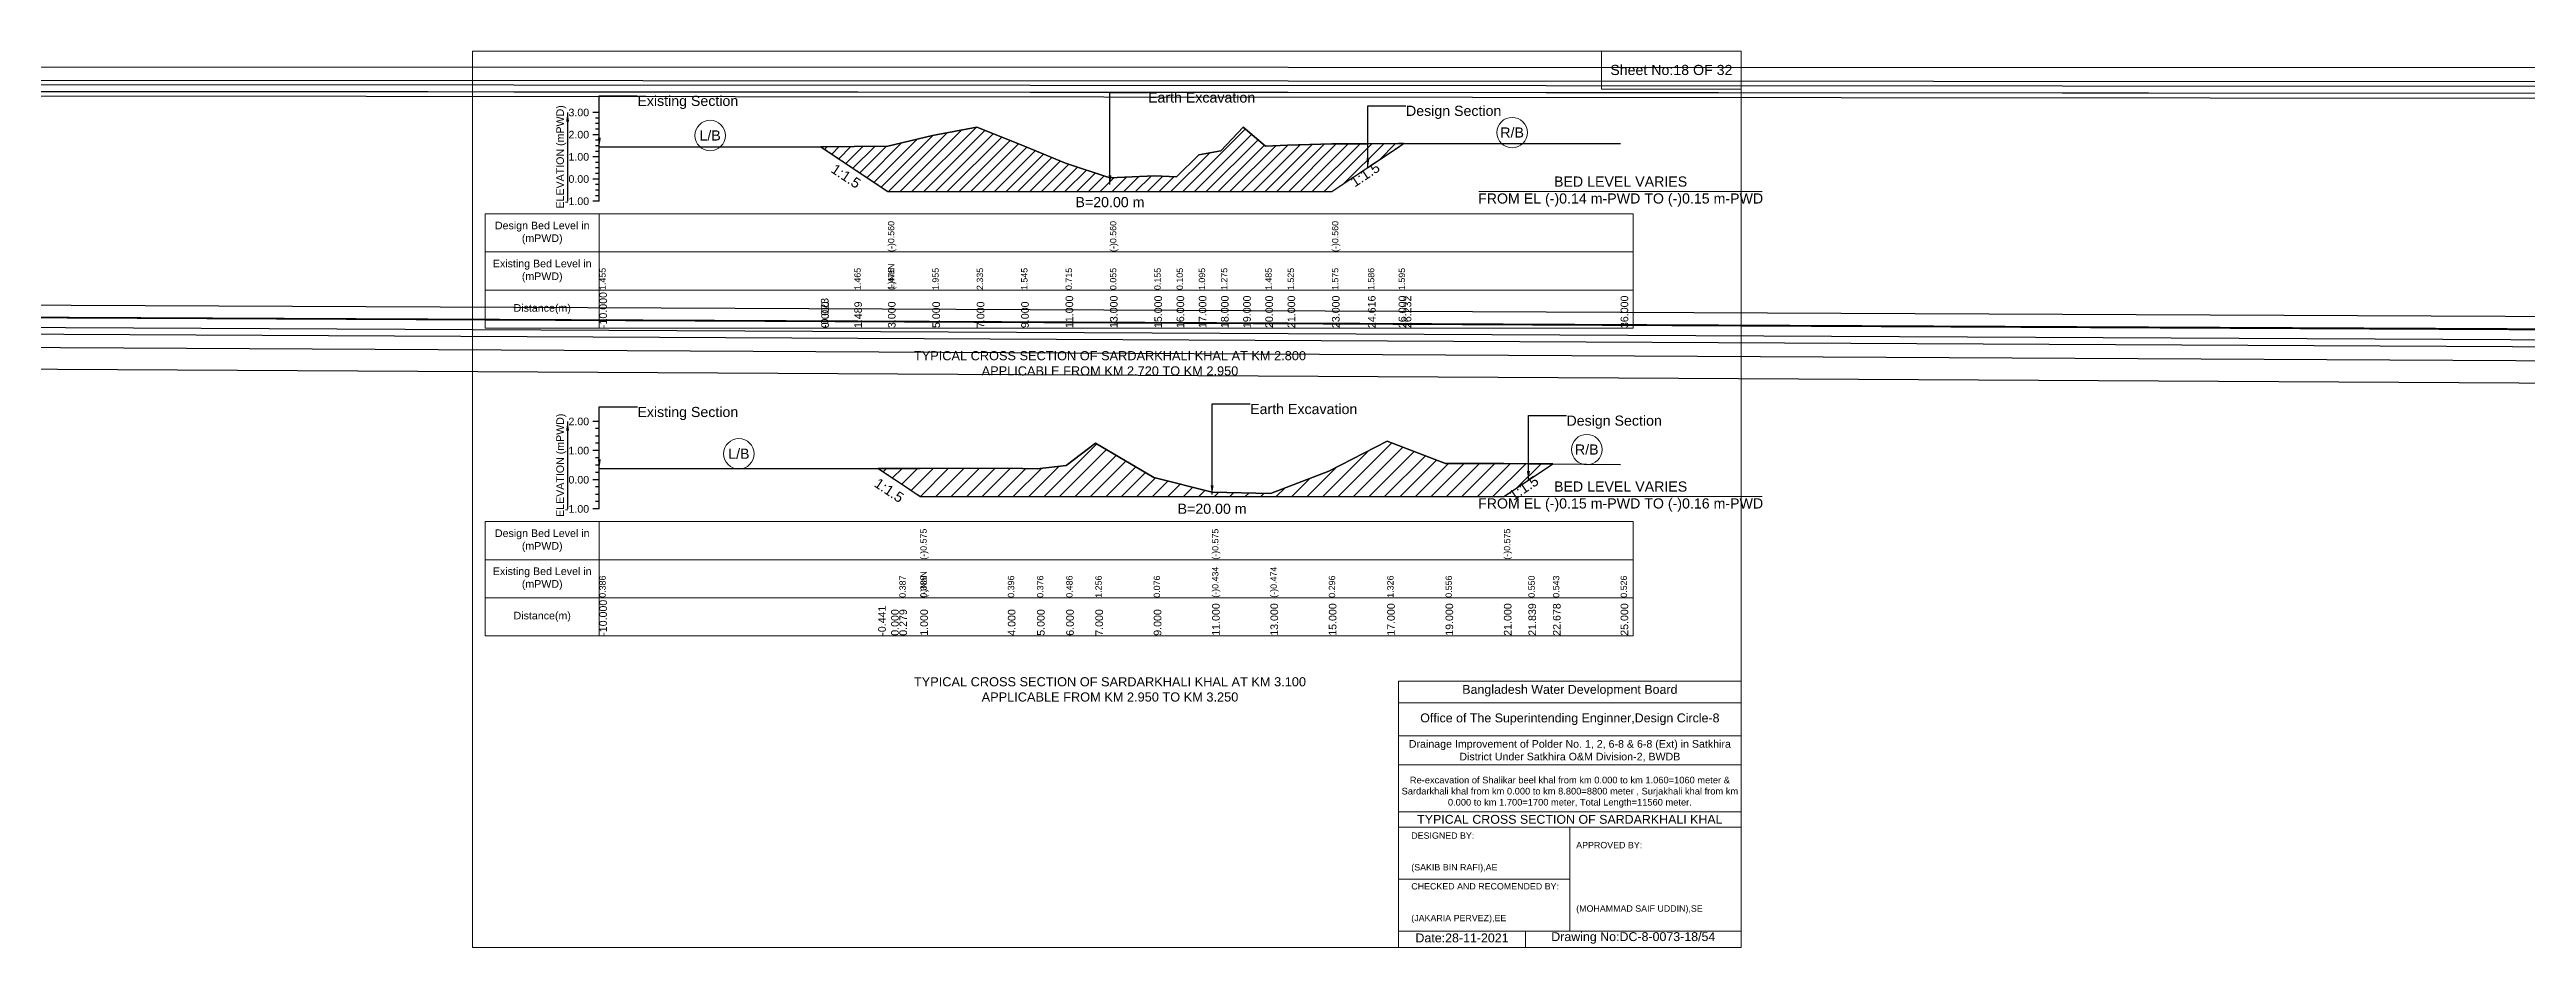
# Model space of a CAD drawing. Header units: inches. Extents: x 0 to 416000, y -4242 to 7.
# Drawn here: x 268000 to 279714, y -4242 to 7 of the extents above; entities that cross this region are included whole.
import ezdxf

# ---------------------------------------------------------------- set-up
doc = ezdxf.new("R2010")
doc.units = ezdxf.units.IN
doc.header["$LTSCALE"] = 7
doc.header["$MEASUREMENT"] = 0
doc.linetypes.add('DASHED', pattern=[0.75, 0.5, -0.25])
for name, color, linetype, lineweight in [('Cross section Data Border', 7, 'Continuous', 9), ('Cross Section Labels', 7, 'Continuous', 9), ('Design_Bed_Level for Xsection', 7, 'DASHED', 25), ('Existing_Bed_Level for Xsection', 7, 'Continuous', 25), ('Long Section Labels', 7, 'Continuous', 9)]:
    doc.layers.add(name, color=color, linetype=linetype, lineweight=lineweight)
doc.styles.get("Standard").update_dxf_attribs({"font": 'arial.ttf'})
doc.dimstyles.get("Standard").update_dxf_attribs({"dimtxt": 0.18, "dimasz": 0.18, "dimexe": 0.18, "dimexo": 0.0625, "dimgap": 0.09, "dimtad": 0, "dimtih": 1, "dimtoh": 1, "dimdec": 4, "dimzin": 0, "dimdsep": 46, "dimtxsty": 'Standard', "dimcen": 0.09, "dimadec": 0, "dimazin": 0, "dimtfac": 1, "dimtdec": 4, "dimtofl": 0, "dimtmove": 0, "dimatfit": 3, "dimfxl": 1, "dimtolj": 1, "dimtzin": 0, "dimarcsym": 0})

msp = doc.modelspace()

# ---------------------------------------------------------------- hatches: boundary and pattern name
at = {"layer": 'Existing_Bed_Level for Xsection'}
h = msp.add_hatch(dxfattribs=at)
h.set_pattern_fill('ANSI31', color=256, scale=315, style=0)
h.paths.add_polyline_path([(271648, -453), (271650, -455), (271806, -559), (271965, -665), (272175, -665), (272385, -665), (272595, -665), (272805, -665), (273015, -665), (273225, -665), (273330, -665), (273435, -665), (273540, -665), (273645, -665), (273750, -665), (273855, -665), (274065, -665), (274235, -551), (274380, -455), (274404, -438), (274380, -438), (274235, -439), (274065, -440), (273855, -446), (273750, -450), (273645, -361), (273540, -472), (273435, -491), (273330, -595), (273225, -590), (273015, -600), (272805, -531), (272595, -444), (272385, -361), (272175, -400), (271965, -451), (271806, -452), (271650, -453)])
h = msp.add_hatch(dxfattribs=at)
h.set_pattern_fill('ANSI31', color=256, scale=414, style=0)
h.paths.add_polyline_path([(271919, -1975), (271980, -2016), (272019, -2042), (272118, -2108), (272532, -2108), (272670, -2108), (272808, -2108), (272946, -2108), (273222, -2108), (273498, -2108), (273774, -2108), (274050, -2108), (274326, -2108), (274602, -2108), (274878, -2108), (274994, -2031), (275110, -1954), (274994, -1953), (274878, -1952), (274602, -1952), (274326, -1846), (274050, -1988), (273774, -2094), (273498, -2088), (273222, -2018), (272946, -1855), (272808, -1962), (272670, -1977), (272532, -1974), (272118, -1975), (272019, -1975), (271980, -1975)])

# ---------------------------------------------------------------- linework, layer by layer
at = {"layer": 'Cross section Data Border'}
for points in [[(270000, 0), (276000, 0), (276000, -4242), (270000, -4242)], [(275340, 0), (276000, 0), (276000, -180), (275340, -180)], [(270060, -771), (275490, -771), (275490, -1311), (270060, -1311)], [(270060, -2227), (275490, -2227), (275490, -2767), (270060, -2767)]]:
    msp.add_lwpolyline(points, close=True, dxfattribs=at)
for points in [[(270600, -771), (270600, -1311)], [(270060, -951), (275490, -951)], [(270060, -1131), (275490, -1131)], [(270600, -2227), (270600, -2767)], [(270060, -2407), (275490, -2407)], [(270060, -2587), (275490, -2587)], [(274380, -4242), (274380, -2982), (276000, -2982)], [(274380, -3084), (276000, -3084)], [(274380, -3240), (276000, -3240)], [(274380, -3378), (276000, -3378)], [(274380, -3600), (276000, -3600)], [(274380, -3672), (276000, -3672)], [(275190, -3672), (275190, -4164)], [(274380, -3918), (275190, -3918)], [(274380, -4164), (276000, -4164)], [(274980, -4164), (274980, -4242)]]:
    msp.add_lwpolyline(points, dxfattribs=at)
at = {"layer": 'Cross Section Labels'}
for points in [[(274760, -665), (276100, -665)], [(274760, -2108), (276100, -2108)]]:
    msp.add_lwpolyline(points, dxfattribs=at)
for centre in [(271124, -400), (274917, -386), (271260, -1906), (275270, -1886)]:
    msp.add_circle(centre, 72, dxfattribs=at)
at = {"layer": 'Design_Bed_Level for Xsection'}
for points in [[(271648, -453), (271806, -559), (271965, -665), (273015, -665), (274065, -665), (274235, -551), (274404, -438)], [(271919, -1975), (272019, -2042), (272118, -2108), (273498, -2108), (274878, -2108), (274994, -2031), (275110, -1954)]]:
    msp.add_lwpolyline(points, dxfattribs=at)
at = {"layer": 'Existing_Bed_Level for Xsection'}
for points in [[(270600, -291), (270570, -291)], [(270600, -317), (270582, -317)], [(270600, -343), (270582, -343)], [(270600, -711), (270600, -606), (270600, -501), (270600, -396), (270600, -291)], [(270600, -396), (270570, -396)], [(270600, -370), (270582, -370)], [(270600, -422), (270582, -422)], [(270600, -448), (270582, -448)], [(270600, -453), (271648, -453), (271650, -453), (271806, -452), (271965, -451), (271965, -451), (272175, -400), (272385, -361), (272595, -444), (272805, -531), (273015, -600), (273015, -600), (273225, -590), (273330, -595), (273435, -491), (273540, -472), (273645, -361), (273750, -450), (273855, -446), (274065, -440), (274065, -440), (274235, -439), (274380, -438), (274404, -438), (275430, -438)], [(270600, -501), (270570, -501)], [(270600, -475), (270582, -475)], [(270600, -527), (270582, -527)], [(270600, -553), (270582, -553)], [(270600, -580), (270582, -580)], [(270600, -606), (270570, -606)], [(270600, -632), (270582, -632)], [(270600, -658), (270582, -658)], [(270600, -685), (270582, -685)], [(270600, -711), (270570, -711)], [(270600, -1753), (270570, -1753)], [(270600, -2167), (270600, -2029), (270600, -1891), (270600, -1753)], [(270600, -1787), (270582, -1787)], [(270600, -1822), (270582, -1822)], [(270600, -1856), (270582, -1856)], [(270600, -1975), (271919, -1975), (271980, -1975), (272019, -1975), (272118, -1975), (272118, -1975), (272532, -1974), (272670, -1977), (272808, -1962), (272946, -1855), (273222, -2018), (273498, -2088), (273498, -2088), (273774, -2094), (274050, -1988), (274326, -1846), (274602, -1952), (274878, -1952), (274878, -1952), (274994, -1953), (275110, -1954), (275430, -1956)], [(270600, -1891), (270570, -1891)], [(270600, -1925), (270582, -1925)], [(270600, -1960), (270582, -1960)], [(270600, -2029), (270570, -2029)], [(270600, -1994), (270582, -1994)], [(270600, -2063), (270582, -2063)], [(270600, -2098), (270582, -2098)], [(270600, -2167), (270570, -2167)], [(270600, -2132), (270582, -2132)]]:
    msp.add_lwpolyline(points, dxfattribs=at)
for points in [[(271648, -453), (271648, -453), (271650, -455), (271806, -559), (271965, -665), (271965, -665), (272175, -665), (272385, -665), (272595, -665), (272805, -665), (273015, -665), (273015, -665), (273225, -665), (273330, -665), (273435, -665), (273540, -665), (273645, -665), (273750, -665), (273855, -665), (274065, -665), (274065, -665), (274235, -551), (274380, -455), (274404, -438), (274380, -438), (274235, -439), (274065, -440), (274065, -440), (273855, -446), (273750, -450), (273645, -361), (273540, -472), (273435, -491), (273330, -595), (273225, -590), (273015, -600), (273015, -600), (272805, -531), (272595, -444), (272385, -361), (272175, -400), (271965, -451), (271965, -451), (271806, -452), (271650, -453), (271648, -453)], [(271919, -1975), (271919, -1975), (271980, -2016), (272019, -2042), (272118, -2108), (272118, -2108), (272532, -2108), (272670, -2108), (272808, -2108), (272946, -2108), (273222, -2108), (273498, -2108), (273498, -2108), (273774, -2108), (274050, -2108), (274326, -2108), (274602, -2108), (274878, -2108), (274878, -2108), (274994, -2031), (275110, -1954), (274994, -1953), (274878, -1952), (274878, -1952), (274602, -1952), (274326, -1846), (274050, -1988), (273774, -2094), (273498, -2088), (273498, -2088), (273222, -2018), (272946, -1855), (272808, -1962), (272670, -1977), (272532, -1974), (272118, -1975), (272118, -1975), (272019, -1975), (271980, -1975), (271919, -1975)]]:
    msp.add_lwpolyline(points, close=True, dxfattribs=at)

# ---------------------------------------------------------------- texts
at = {"layer": 'Cross section Data Border', "attachment_point": 5}
for s, insert, char_height in [('Sheet No:18 OF 32', (275670, -90), 48), ('Bangladesh Water Development Board', (275190, -3027), 42), ('Office of The Superintending Enginner,Design Circle-8', (275190, -3162), 42)]:
    msp.add_mtext(s, dxfattribs=dict(at, insert=insert, char_height=char_height))
at = {"layer": 'Cross section Data Border'}
for s, insert, char_height, width, attachment_point in [('Design Bed Level in (mPWD)', (270330, -861), 36, 480, 5), ('Existing Bed Level in (mPWD)', (270330, -1041), 36, 480, 5), ('Distance(m)', (270330, -1221), 36, 480, 5), ('Design Bed Level in (mPWD)', (270330, -2317), 36, 480, 5), ('Existing Bed Level in (mPWD)', (270330, -2497), 36, 480, 5), ('Distance(m)', (270330, -2677), 36, 480, 5), ('Drainage Improvement of Polder No. 1, 2, 6-8 & 6-8 (Ext) in Satkhira District Under Satkhira O&M Division-2, BWDB', (275190, -3312), 36, 1680, 5), ('Re-excavation of Shalikar beel khal from km 0.000 to km 1.060=1060 meter & Sardarkhali khal from km 0.000 to km 8.800=8800 meter , Surjakhali khal from km 0.000 to km 1.700=1700 meter, Total Length=11560 meter.', (275190, -3507), 31.468, 1620, 5), ('TYPICAL CROSS SECTION OF SARDARKHALI KHAL', (275190, -3636), 42, 1680, 5), ('DESIGNED BY:^J^J^J(SAKIB BIN RAFI),AE', (274440, -3792), 30, 840, 4), ('APPROVED BY:^J^J^J^J^J^J(MOHAMMAD SAIF UDDIN),SE', (275220, -3912), 30, 840, 4), ('CHECKED AND RECOMENDED BY:^J^J^J(JAKARIA PERVEZ),EE', (274440, -4032), 30, 840, 4), ('Date:28-11-2021', (274680, -4197), 42, 840, 5), ('Drawing No:DC-8-0073-18/54', (275490, -4197), 42, 1320, 5)]:
    msp.add_mtext(s, dxfattribs=dict(at, insert=insert, char_height=char_height, width=width, attachment_point=attachment_point))
at = {"layer": 'Cross Section Labels'}
for s, insert, char_height, attachment_point in [('Existing Section', (270780, -212), 48, 1), ('Earth Excavation', (273195, -196), 48, 1), ('Design Section', (274415, -259), 48, 1), ('L/B', (271124, -400), 48, 5), ('R/B', (274917, -386), 48, 5), ('B=20.00 m', (273015, -691), 48, 2), ('BED LEVEL VARIES ^JFROM EL (-)0.14 m-PWD TO (-)0.15 m-PWD', (275430, -665), 48, 5), ('TYPICAL CROSS SECTION OF SARDARKHALI KHAL AT KM 2.800^JAPPLICABLE FROM KM 2.720 TO KM 2.950', (273015, -1478), 43.2, 5), ('Existing Section', (270780, -1684), 48, 1), ('Earth Excavation', (273678, -1670), 48, 1), ('Design Section', (275174, -1725), 48, 1), ('R/B', (275270, -1886), 48, 5), ('L/B', (271260, -1906), 48, 5), ('BED LEVEL VARIES ^JFROM EL (-)0.15 m-PWD TO (-)0.16 m-PWD', (275430, -2108), 48, 5), ('B=20.00 m', (273498, -2142), 48, 2), ('TYPICAL CROSS SECTION OF SARDARKHALI KHAL AT KM 3.100^JAPPLICABLE FROM KM 2.950 TO KM 3.250', (273015, -3021), 43.2, 5)]:
    msp.add_mtext(s, dxfattribs=dict(at, insert=insert, char_height=char_height, attachment_point=attachment_point))
at = {"layer": 'Cross Section Labels', "char_height": 48, "attachment_point": 2}
for insert, rotation in [((271780, -572), 326.3099), ((274208, -565), 33.6901), ((271984, -2059), 326.3099), ((274959, -2048), 33.6901)]:
    msp.add_mtext('1:1.5', dxfattribs=dict(at, insert=insert, rotation=rotation))
at = {"layer": 'Existing_Bed_Level for Xsection', "char_height": 36, "attachment_point": 5, "rotation": 90}
for insert in [(270420, -501), (270420, -1960)]:
    msp.add_mtext('ELEVATION (mPWD)', dxfattribs=dict(at, insert=insert))
at = {"layer": 'Existing_Bed_Level for Xsection', "char_height": 36, "attachment_point": 6}
for s, insert in [('3.00', (270552, -291)), ('2.00', (270552, -396)), ('1.00', (270552, -501)), ('-1.00', (270552, -711)), ('0.00', (270552, -606)), ('2.00', (270552, -1753)), ('1.00', (270552, -1891)), ('0.00', (270552, -2029)), ('-1.00', (270552, -2167))]:
    msp.add_mtext(s, dxfattribs=dict(at, insert=insert))
at = {"layer": 'Long Section Labels', "attachment_point": 1, "rotation": 90}
for s, insert, char_height in [('(-)0.560', (271965, -951), 30), ('(-)0.560', (273015, -951), 30), ('(-)0.560', (274065, -951), 30), ('1.455', (270600, -1131), 30), ('1.455', (270600, -1131), 30), ('1.455', (270600, -1131), 30), ('1.465', (271806, -1131), 30), ('(-)NaN', (271965, -1131), 30), ('1.475', (271965, -1131), 30), ('1.475', (271965, -1131), 30), ('1.955', (272175, -1131), 30), ('2.335', (272385, -1131), 30), ('2.335', (272385, -1131), 30), ('1.545', (272595, -1131), 30), ('0.715', (272805, -1131), 30), ('0.055', (273015, -1131), 30), ('0.055', (273015, -1131), 30), ('0.055', (273015, -1131), 30), ('0.155', (273225, -1131), 30), ('0.105', (273330, -1131), 30), ('1.095', (273435, -1131), 30), ('1.275', (273540, -1131), 30), ('1.485', (273750, -1131), 30), ('1.525', (273855, -1131), 30), ('1.575', (274065, -1131), 30), ('1.575', (274065, -1131), 30), ('1.575', (274065, -1131), 30), ('1.586', (274235, -1131), 30), ('1.595', (274380, -1131), 30), ('1.595', (274380, -1131), 30), ('1.595', (274380, -1131), 30), ('-10.000', (270600, -1311), 36), ('-0.023', (271648, -1311), 36), ('11.000', (272805, -1311), 36), ('13.000', (273015, -1311), 36), ('13.000', (273015, -1311), 36), ('13.000', (273015, -1311), 36), ('15.000', (273225, -1311), 36), ('16.000', (273330, -1311), 36), ('17.000', (273435, -1311), 36), ('18.000', (273540, -1311), 36), ('19.000', (273645, -1311), 36), ('20.000', (273750, -1311), 36), ('21.000', (273855, -1311), 36), ('23.000', (274065, -1311), 36), ('23.000', (274065, -1311), 36), ('23.000', (274065, -1311), 36), ('24.616', (274235, -1311), 36), ('26.000', (274380, -1311), 36), ('26.232', (274404, -1311), 36), ('36.000', (275430, -1311), 36), ('0.000', (271650, -1311), 36), ('1.489', (271806, -1311), 36), ('3.000', (271965, -1311), 36), ('3.000', (271965, -1311), 36), ('3.000', (271965, -1311), 36), ('5.000', (272175, -1311), 36), ('7.000', (272385, -1311), 36), ('9.000', (272595, -1311), 36), ('(-)0.575', (272118, -2407), 30), ('(-)0.575', (273498, -2407), 30), ('(-)0.575', (274878, -2407), 30), ('(-)0.434', (273498, -2587), 30), ('(-)0.434', (273498, -2587), 30), ('(-)0.434', (273498, -2587), 30), ('(-)0.474', (273774, -2587), 30), ('0.386', (270600, -2587), 30), ('0.386', (270600, -2587), 30), ('0.386', (270600, -2587), 30), ('0.387', (272019, -2587), 30), ('(-)NaN', (272118, -2587), 30), ('(-)NaN', (272118, -2587), 30), ('0.389', (272118, -2587), 30), ('0.389', (272118, -2587), 30), ('0.396', (272532, -2587), 30), ('0.376', (272670, -2587), 30), ('0.486', (272808, -2587), 30), ('1.256', (272946, -2587), 30), ('0.076', (273222, -2587), 30), ('0.296', (274050, -2587), 30), ('1.326', (274326, -2587), 30), ('0.556', (274602, -2587), 30), ('0.556', (274602, -2587), 30), ('0.556', (274602, -2587), 30), ('0.550', (274994, -2587), 30), ('0.543', (275110, -2587), 30), ('0.526', (275430, -2587), 30), ('-10.000', (270600, -2767), 36), ('-0.441', (271919, -2767), 36), ('0.000', (271980, -2767), 36), ('0.279', (272019, -2767), 36), ('1.000', (272118, -2767), 36), ('1.000', (272118, -2767), 36), ('1.000', (272118, -2767), 36), ('4.000', (272532, -2767), 36), ('5.000', (272670, -2767), 36), ('6.000', (272808, -2767), 36), ('7.000', (272946, -2767), 36), ('9.000', (273222, -2767), 36), ('11.000', (273498, -2767), 36), ('11.000', (273498, -2767), 36), ('11.000', (273498, -2767), 36), ('13.000', (273774, -2767), 36), ('15.000', (274050, -2767), 36), ('17.000', (274326, -2767), 36), ('19.000', (274602, -2767), 36), ('21.000', (274878, -2767), 36), ('21.000', (274878, -2767), 36), ('21.000', (274878, -2767), 36), ('21.839', (274994, -2767), 36), ('22.678', (275110, -2767), 36), ('25.000', (275430, -2767), 36)]:
    msp.add_mtext(s, dxfattribs=dict(at, insert=insert, char_height=char_height))

# ---------------------------------------------------------------- leaders
at = {"layer": 'Cross Section Labels', "annotation_type": 0, "has_hookline": 1, "hookline_direction": 0}
for points, text_width in [([(0, 0), (292730, -1644), (292910, -1644)], 497), ([(0, 0), (302388, -1583), (302568, -1583)], 497), ([(0, 0), (313700, -186), (313880, -186)], 497), ([(0, 0), (322958, -1614), (323138, -1614)], 497), ([(0, 0), (332446, -171), (332626, -171)], 497), ([(0, 0), (332565, -1624), (332745, -1624)], 497), ([(0, 0), (342778, -95), (342958, -95)], 497), ([(0, 0), (342899, -1611), (343079, -1611)], 497), ([(0, 0), (372584, -1671), (372764, -1671)], 497), ([(0, 0), (383141, -273), (383321, -273)], 497), ([(0, 0), (382536, -1802), (382716, -1802)], 497), ([(0, 0), (392544, -312), (392724, -312)], 497), ([(0, 0), (402652, -287), (402832, -287)], 497), ([(270600, -453), (270600, -212), (270780, -212)], 467), ([(273015, -632), (273015, -196), (273195, -196)], 497), ([(274235, -551), (274235, -259), (274415, -259)], 441), ([(270600, -1975), (270600, -1684), (270780, -1684)], 467), ([(273498, -2098), (273498, -1670), (273678, -1670)], 497), ([(274994, -2031), (274994, -1725), (275174, -1725)], 441)]:
    msp.add_leader(points, dimstyle='Standard', override={"dimasz": 43.2}, dxfattribs=dict(at, text_width=text_width))
at = {"layer": 'Existing_Bed_Level for Xsection'}
for points in [[(270450, -291), (270450, -711)], [(270450, -1753), (270450, -2167)]]:
    msp.add_leader(points, dimstyle='Standard', override={"dimasz": 43.2}, dxfattribs=at)

doc.saveas('drawing.dxf')
